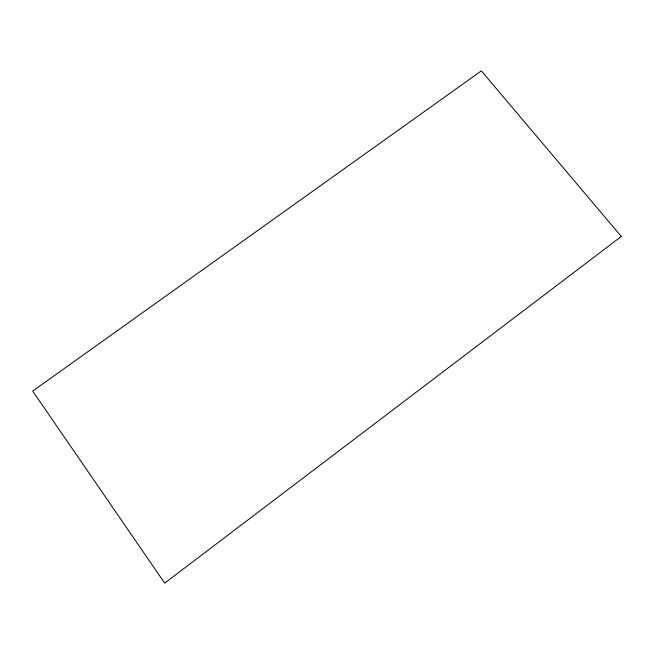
<?xml version="1.0" encoding="UTF-8"?>
<svg xmlns="http://www.w3.org/2000/svg" width="654" height="654" viewBox="0 0 654 654"><rect width="100%" height="100%" fill="white"/><g stroke="black" fill="none" stroke-linecap="round" stroke-linejoin="round"><path stroke-width="0.98" d="M621.3 236.47L164.71 583.131L32.7 391.084L481.369 70.869L621.3 236.47"/></g></svg>
